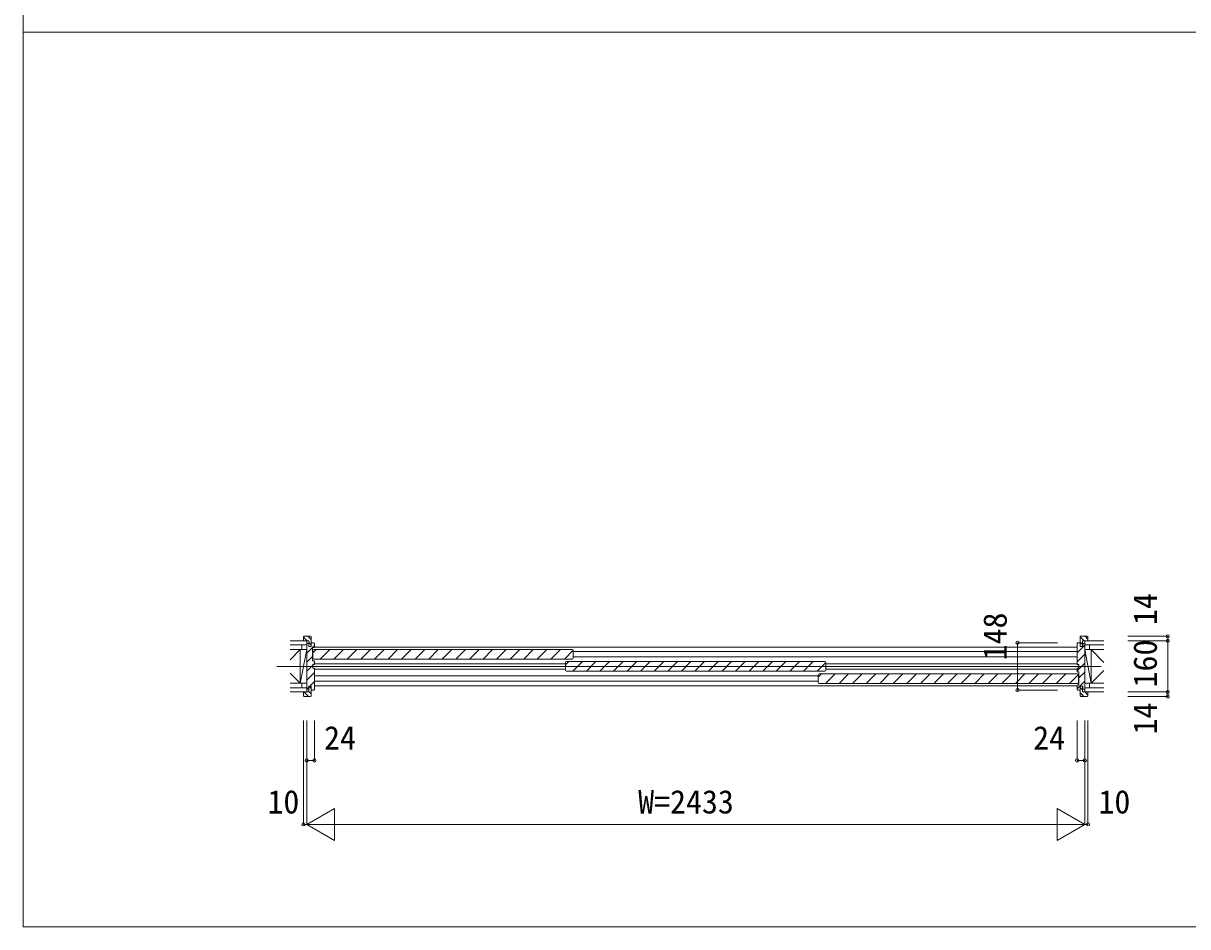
# Model space of a CAD drawing. Units: millimetres, scale not verified. Extents: x -21025 to 7656, y -14850 to 5150.
# Drawn here: x -21025 to -17384, y -14850 to -12025 of the extents above; entities that cross this region are included whole.
import ezdxf
from ezdxf.enums import TextEntityAlignment as Align

# ---------------------------------------------------------------- set-up
doc = ezdxf.new("R2010")
doc.units = ezdxf.units.MM
doc.header["$LTSCALE"] = 50
for name, color, linetype, lineweight in [('0-1_YKK_F1', 7, 'Continuous', 9), ('0-4_YKK_N1', 2, 'Continuous', 9), ('0-5_YKK_B1', 4, 'Continuous', 9), ('0-7_YKK_Z1', 7, 'Continuous', 9)]:
    doc.layers.add(name, color=color, linetype=linetype, lineweight=lineweight)
doc.styles.add('ＭＳ ゴシック', font='')
doc.styles.get('ＭＳ ゴシック').set_extended_font_data('MS Gothic')

msp = doc.modelspace()

# ---------------------------------------------------------------- linework, layer by layer
at = {"layer": '0-1_YKK_F1'}
for p, q in [((-21025, -14850), (-21025, 5150)), ((-21025, -12052.5), (7475, -12052.5)), ((-21025, -14850), (7656.02, -14850))]:
    msp.add_line(p, q, dxfattribs=at)
at = {"layer": '0-4_YKK_N1'}
for p, q in [((-17571.22, -13942), (-17446.22, -13942)), ((-17446.22, -13956), (-17446.22, -13942)), ((-17915.68, -13962), (-17790.68, -13962)), ((-17571.22, -13956), (-17446.22, -13956)), ((-17571.22, -14116), (-17446.22, -14116)), ((-17571.22, -14130), (-17446.22, -14130)), ((-20148.68, -14205), (-20148.68, -14530)), ((-20138.68, -14205), (-20138.68, -14530)), ((-20114.68, -14205), (-20114.68, -14330)), ((-17729.68, -14205), (-17729.68, -14330)), ((-17705.68, -14205), (-17705.68, -14530)), ((-17695.68, -14205), (-17695.68, -14530)), ((-20138.68, -14330), (-20114.68, -14330)), ((-17729.68, -14330), (-17705.68, -14330)), ((-17792.29, -14480), (-17705.68, -14530)), ((-17792.29, -14480), (-17792.29, -14580)), ((-20138.68, -14530), (-20148.68, -14530)), ((-20138.68, -14530), (-17705.68, -14530)), ((-20138.68, -14530), (-20052.08, -14580)), ((-17792.29, -14580), (-17705.68, -14530)), ((-17705.68, -14530), (-17695.68, -14530))]:
    msp.add_line(p, q, dxfattribs=at)
for points in [[(-17915.68, -13962), (-17915.68, -14110), (-17790.68, -14110)], [(-17446.22, -13956), (-17446.22, -14116), (-17446.22, -14130)], [(-20138.68, -14530), (-20052.08, -14480), (-20052.08, -14580)]]:
    msp.add_lwpolyline(points, dxfattribs=at)
for centre in [(-17446.22, -13942), (-17915.68, -13962), (-17446.22, -13956), (-17915.68, -14110), (-17446.22, -14116), (-17446.22, -14130), (-20138.68, -14330), (-20114.68, -14330), (-17729.68, -14330), (-17705.68, -14330), (-20148.68, -14530), (-17695.68, -14530)]:
    msp.add_circle(centre, 5, dxfattribs=at)
at = {"layer": '0-5_YKK_B1'}
for p, q in [((-20148.68, -13944), (-20148.68, -13956)), ((-20148.68, -13945.06), (-20137.75, -13956)), ((-20126.68, -13942), (-20146.68, -13942)), ((-20134.78, -13942), (-20124.68, -13952.09)), ((-20124.68, -13944), (-20124.68, -13974)), ((-17719.68, -13944), (-17719.68, -13974)), ((-17719.64, -13943.6), (-17707.25, -13956)), ((-17697.68, -13942), (-17717.68, -13942)), ((-17704.28, -13942), (-17695.68, -13950.59)), ((-17695.68, -13956), (-17695.68, -13944)), ((-20148.68, -13956), (-20132.18, -13956)), ((-20138.68, -13966.02), (-20137.17, -13964.5)), ((-20133.38, -13964.5), (-20138.68, -13964.5)), ((-20138.68, -13964.5), (-20138.68, -14107.5)), ((-20138.68, -13994.3), (-20114.68, -13970.3)), ((-20132.38, -13965.5), (-20133.38, -13964.5)), ((-20132.38, -13974), (-20132.38, -13965.5)), ((-20124.68, -13974), (-20132.38, -13974)), ((-20132.18, -13956), (-20132.18, -13974)), ((-20132.18, -13961.56), (-20124.68, -13969.06)), ((-20124.68, -13962), (-20124.68, -13969)), ((-20116.68, -13962), (-20124.68, -13962)), ((-20124.68, -13969), (-20124.68, -13974)), ((-20120.68, -14017), (-20120.68, -13979)), ((-20118.68, -13977), (-20115.68, -13977)), ((-20114.68, -13976), (-20114.68, -13964)), ((-20114.68, -13975.5), (-17729.68, -13975.5)), ((-17729.68, -13964.89), (-17726.79, -13962)), ((-17729.68, -13964), (-17729.68, -14029.5)), ((-17729.68, -13993.17), (-17705.68, -13969.17)), ((-17719.68, -13962), (-17727.68, -13962)), ((-17719.68, -13960.53), (-17712.18, -13968.03)), ((-17719.68, -13969), (-17719.68, -13962)), ((-17719.68, -13974), (-17719.68, -13969)), ((-17711.98, -13974), (-17719.68, -13974)), ((-17712.18, -13956), (-17695.68, -13956)), ((-17712.18, -13974), (-17712.18, -13956)), ((-17710.98, -13964.5), (-17711.98, -13965.5)), ((-17711.98, -13965.5), (-17711.98, -13974)), ((-17705.68, -13964.5), (-17710.98, -13964.5)), ((-17705.68, -14107.5), (-17705.68, -13964.5)), ((-20138.68, -14022.59), (-20120.68, -14004.59)), ((-20119.18, -13993.23), (-20108.96, -13983)), ((-20119.18, -14009.7), (-20119.18, -13986.3)), ((-20115.68, -14019), (-20118.68, -14019)), ((-20115.88, -13983), (-19308.48, -13983)), ((-20115.88, -14013), (-19308.48, -14013)), ((-20096.53, -14013), (-20066.53, -13983)), ((-20054.1, -14013), (-20024.1, -13983)), ((-20011.68, -14013), (-19981.68, -13983)), ((-19969.25, -14013), (-19939.25, -13983)), ((-19926.82, -14013), (-19896.82, -13983)), ((-19884.4, -14013), (-19854.4, -13983)), ((-19841.97, -14013), (-19811.97, -13983)), ((-19799.55, -14013), (-19769.55, -13983)), ((-19757.12, -14013), (-19727.12, -13983)), ((-19714.69, -14013), (-19684.69, -13983)), ((-19672.27, -14013), (-19642.27, -13983)), ((-19629.84, -14013), (-19599.84, -13983)), ((-19587.41, -14013), (-19557.41, -13983)), ((-19544.99, -14013), (-19514.99, -13983)), ((-19502.56, -14013), (-19472.56, -13983)), ((-19460.13, -14013), (-19430.13, -13983)), ((-19417.71, -14013), (-19387.71, -13983)), ((-19375.28, -14013), (-19345.28, -13983)), ((-19332.85, -14013), (-19305.3, -13985.44)), ((-19305.18, -13986.3), (-19305.18, -14009.7)), ((-19305.18, -13989.5), (-17729.68, -13989.5)), ((-17729.68, -14006.5), (-19305.18, -14006.5)), ((-17729.68, -14021.46), (-17705.68, -13997.46)), ((-20138.68, -14050.87), (-20119.68, -14031.87)), ((-20138.68, -14079.15), (-20114.68, -14055.15)), ((-20119.68, -14030), (-20115.18, -14030)), ((-20119.68, -14031), (-20119.68, -14030)), ((-20119.68, -14041), (-20119.68, -14031)), ((-20119.68, -14042), (-20119.68, -14041)), ((-20115.18, -14042), (-20119.68, -14042)), ((-20117.81, -14030), (-20114.68, -14026.87)), ((-20115.18, -14030), (-20114.68, -14029.5)), ((-20114.68, -14042.5), (-20115.18, -14042)), ((-20114.68, -14029.5), (-20114.68, -14020)), ((-19329.18, -14027.5), (-20114.68, -14027.5)), ((-20114.68, -14108), (-20114.68, -14042.5)), ((-20114.68, -14044.5), (-19329.06, -14044.5)), ((-19329.18, -14031.23), (-19318.96, -14021)), ((-19329.18, -14047.7), (-19329.18, -14024.3)), ((-19325.88, -14021), (-18518.48, -14021)), ((-19325.88, -14051), (-18518.48, -14051)), ((-19306.53, -14051), (-19276.53, -14021)), ((-19264.1, -14051), (-19234.1, -14021)), ((-19221.68, -14051), (-19191.68, -14021)), ((-19179.25, -14051), (-19149.25, -14021)), ((-19136.82, -14051), (-19106.82, -14021)), ((-19094.4, -14051), (-19064.4, -14021)), ((-19051.97, -14051), (-19021.97, -14021)), ((-19009.55, -14051), (-18979.55, -14021)), ((-18967.12, -14051), (-18937.12, -14021)), ((-18924.69, -14051), (-18894.69, -14021)), ((-18882.27, -14051), (-18852.27, -14021)), ((-18839.84, -14051), (-18809.84, -14021)), ((-18797.41, -14051), (-18767.41, -14021)), ((-18754.99, -14051), (-18724.99, -14021)), ((-18712.56, -14051), (-18682.56, -14021)), ((-18670.13, -14051), (-18640.13, -14021)), ((-18627.71, -14051), (-18597.71, -14021)), ((-18585.28, -14051), (-18555.28, -14021)), ((-18542.85, -14051), (-18515.3, -14023.44)), ((-18515.18, -14024.3), (-18515.18, -14047.7)), ((-18515.18, -14027.5), (-17729.68, -14027.5)), ((-17729.68, -14044.5), (-18515.18, -14044.5)), ((-17729.68, -14049.74), (-17705.68, -14025.74)), ((-17729.68, -14029.5), (-17729.18, -14030)), ((-17729.18, -14042), (-17729.68, -14042.5)), ((-17729.68, -14042.5), (-17729.68, -14052)), ((-17729.18, -14030), (-17724.68, -14030)), ((-17724.68, -14042), (-17729.18, -14042)), ((-17728.68, -14053), (-17725.68, -14053)), ((-17724.68, -14030), (-17724.68, -14031)), ((-17724.68, -14031), (-17724.68, -14041)), ((-17724.68, -14041), (-17724.68, -14042)), ((-17723.68, -14072.03), (-17705.68, -14054.03)), ((-17723.68, -14055), (-17723.68, -14093)), ((-20129.24, -14098), (-20114.68, -14083.44)), ((-18539.18, -14065.5), (-20114.68, -14065.5)), ((-20114.68, -14082.5), (-18539.18, -14082.5)), ((-18539.18, -14069.23), (-18528.96, -14059)), ((-18539.18, -14085.7), (-18539.18, -14062.3)), ((-18535.88, -14059), (-17728.48, -14059)), ((-18535.88, -14089), (-17728.48, -14089)), ((-18516.53, -14089), (-18486.53, -14059)), ((-18474.1, -14089), (-18444.1, -14059)), ((-18431.68, -14089), (-18401.68, -14059)), ((-18389.25, -14089), (-18359.25, -14059)), ((-18346.82, -14089), (-18316.82, -14059)), ((-18304.4, -14089), (-18274.4, -14059)), ((-18261.97, -14089), (-18231.97, -14059)), ((-18219.55, -14089), (-18189.55, -14059)), ((-18177.12, -14089), (-18147.12, -14059)), ((-18134.69, -14089), (-18104.69, -14059)), ((-18092.27, -14089), (-18062.27, -14059)), ((-18049.84, -14089), (-18019.84, -14059)), ((-18007.41, -14089), (-17977.41, -14059)), ((-17964.99, -14089), (-17934.99, -14059)), ((-17922.56, -14089), (-17892.56, -14059)), ((-17880.13, -14089), (-17850.13, -14059)), ((-17837.71, -14089), (-17807.71, -14059)), ((-17795.28, -14089), (-17765.28, -14059)), ((-17752.85, -14089), (-17725.3, -14061.44)), ((-17729.68, -14106.31), (-17705.68, -14082.31)), ((-17725.18, -14062.3), (-17725.18, -14085.7)), ((-20148.68, -14116), (-20132.18, -14116)), ((-20148.68, -14128), (-20148.68, -14116)), ((-20147.45, -14116), (-20133.45, -14130)), ((-20138.68, -14107.44), (-20132.38, -14101.14)), ((-20138.68, -14107.5), (-20133.38, -14107.5)), ((-20133.38, -14107.5), (-20132.38, -14106.5)), ((-20132.38, -14098), (-20124.68, -14098)), ((-20132.38, -14106.5), (-20132.38, -14098)), ((-20132.18, -14116), (-20132.18, -14098)), ((-20132.18, -14114.3), (-20124.68, -14121.8)), ((-20131.51, -14098), (-20124.68, -14104.83)), ((-20124.68, -14098), (-20124.68, -14128)), ((-20124.68, -14098), (-20124.68, -14103)), ((-20124.68, -14103), (-20124.68, -14110)), ((-20124.68, -14110), (-20116.68, -14110)), ((-20114.68, -14096.5), (-17729.68, -14096.5)), ((-17729.68, -14096), (-17729.68, -14108)), ((-17725.68, -14095), (-17728.68, -14095)), ((-17727.68, -14110), (-17719.68, -14110)), ((-17719.68, -14128), (-17719.68, -14098)), ((-17719.68, -14098), (-17711.98, -14098)), ((-17719.68, -14103), (-17719.68, -14098)), ((-17719.68, -14101.96), (-17712.18, -14109.46)), ((-17719.68, -14110), (-17719.68, -14103)), ((-17719.68, -14118.93), (-17708.61, -14130)), ((-17712.33, -14098), (-17712.18, -14098.14)), ((-17712.18, -14098), (-17712.18, -14116)), ((-17712.18, -14116), (-17695.68, -14116)), ((-17711.98, -14098), (-17711.98, -14106.5)), ((-17711.98, -14106.5), (-17710.98, -14107.5)), ((-17710.98, -14107.5), (-17705.68, -14107.5)), ((-17705.64, -14116), (-17695.68, -14125.96)), ((-17695.68, -14116), (-17695.68, -14128)), ((-20126.68, -14130), (-20146.68, -14130)), ((-17697.68, -14130), (-17717.68, -14130))]:
    msp.add_line(p, q, dxfattribs=at)
for centre, radius, start, end in [((-20146.68, -13944), 2, 89.99997, 180.00002), ((-20126.68, -13944), 2, 0, 89.99997), ((-17717.68, -13944), 2, 89.99997, 180.00002), ((-17697.68, -13944), 2, 0, 89.99997), ((-20118.68, -13979), 2, 90, 179.99998), ((-20116.68, -13964), 2, 0, 89.99998), ((-20115.68, -13976), 1, 270, 359.99998), ((-17727.68, -13964), 2, 90, 179.99998), ((-20118.68, -14017), 2, 180, 269.99998), ((-20115.88, -13986.3), 3.3, 90, 180), ((-20115.88, -14009.7), 3.3, 180, 270), ((-20115.68, -14020), 1, 0, 89.99998), ((-19308.48, -13986.3), 3.3, 0, 90), ((-19308.48, -14009.7), 3.3, 270, 0), ((-19325.88, -14024.3), 3.3, 90, 180), ((-19325.88, -14047.7), 3.3, 180, 270), ((-18518.48, -14024.3), 3.3, 0, 90), ((-18518.48, -14047.7), 3.3, 270, 0), ((-17728.68, -14052), 1, 180, 269.99998), ((-17725.68, -14055), 2, 0, 89.99998), ((-18535.88, -14062.3), 3.3, 90, 180), ((-18535.88, -14085.7), 3.3, 180, 270), ((-17728.48, -14062.3), 3.3, 0, 90), ((-17728.48, -14085.7), 3.3, 270, 0), ((-20146.68, -14128), 2, 180.00002, 270), ((-20126.68, -14128), 2, 270, 0), ((-20116.68, -14108), 2, 270, 359.99998), ((-17728.68, -14096), 1, 90, 179.99998), ((-17727.68, -14108), 2, 180, 269.99998), ((-17725.68, -14093), 2, 270, 359.99998), ((-17717.68, -14128), 2, 180.00002, 270), ((-17697.68, -14128), 2, 270, 0)]:
    msp.add_arc(centre, radius, start, end, dxfattribs=at)
at = {"layer": '0-7_YKK_Z1'}
for p, q in [((-20190.18, -13956), (-20138.68, -13956)), ((-20138.68, -13968.5), (-20190.18, -13968.5)), ((-20153.68, -13968.5), (-20153.68, -13983.5)), ((-20138.68, -13968.5), (-20138.68, -13956)), ((-17705.68, -13968.5), (-17705.68, -13956)), ((-17646.22, -13956), (-17705.68, -13956)), ((-17705.68, -13968.5), (-17646.22, -13968.5)), ((-17705.68, -13976.18), (-17705.68, -14081.18)), ((-17690.68, -13968.5), (-17690.68, -13983.5)), ((-20190.18, -14015), (-20158.68, -13983.5)), ((-20190.18, -13983.5), (-20138.68, -13983.5)), ((-20138.68, -13983.5), (-20138.68, -14088.5)), ((-17646.22, -13983.5), (-17705.68, -13983.5)), ((-17645.68, -14023.5), (-17685.68, -13983.5)), ((-20232.39, -14036), (-17654.84, -14036)), ((-17645.68, -14048.5), (-17685.68, -14088.5)), ((-20190.18, -14057), (-20158.68, -14088.5)), ((-20190.18, -14088.5), (-20138.68, -14088.5)), ((-20153.68, -14088.5), (-20153.68, -14103.5)), ((-17646.22, -14088.5), (-17705.68, -14088.5)), ((-17690.68, -14088.5), (-17690.68, -14103.5)), ((-20190.18, -14103.5), (-20138.68, -14103.5)), ((-20138.68, -14116), (-20190.18, -14116)), ((-20138.68, -14116), (-20138.68, -14103.5)), ((-17705.68, -14116), (-17705.68, -14103.5)), ((-17646.22, -14103.5), (-17705.68, -14103.5)), ((-17705.68, -14116), (-17646.22, -14116))]:
    msp.add_line(p, q, dxfattribs=at)
for points in [[(-20158.68, -13983.5), (-20158.68, -14088.5), (-20138.68, -13983.5)], [(-17685.68, -13983.5), (-17685.68, -14088.5), (-17705.68, -13983.5)]]:
    msp.add_lwpolyline(points, dxfattribs=at)

# ---------------------------------------------------------------- texts
at = {"layer": '0-4_YKK_N1', "color": 4, "style": 'ＭＳ ゴシック'}
for s, p in [('14', (-17458.22, -13906.6)), ('148', (-17927.68, -14017.16)), ('160', (-17458.22, -14101.81)), ('14', (-17458.22, -14249))]:
    msp.add_text(s, height=73.31, rotation=90, dxfattribs=at).set_placement(p, align=Align.BOTTOM_LEFT)
for s, p in [('24', (-20084.44, -14318)), ('24', (-17866.97, -14318)), ('10', (-20261.46, -14518)), ('W=2433', (-19102.18, -14518)), ('10', (-17662.79, -14518))]:
    msp.add_text(s, height=73.31, dxfattribs=at).set_placement(p, align=Align.BOTTOM_LEFT)

doc.saveas('drawing.dxf')
